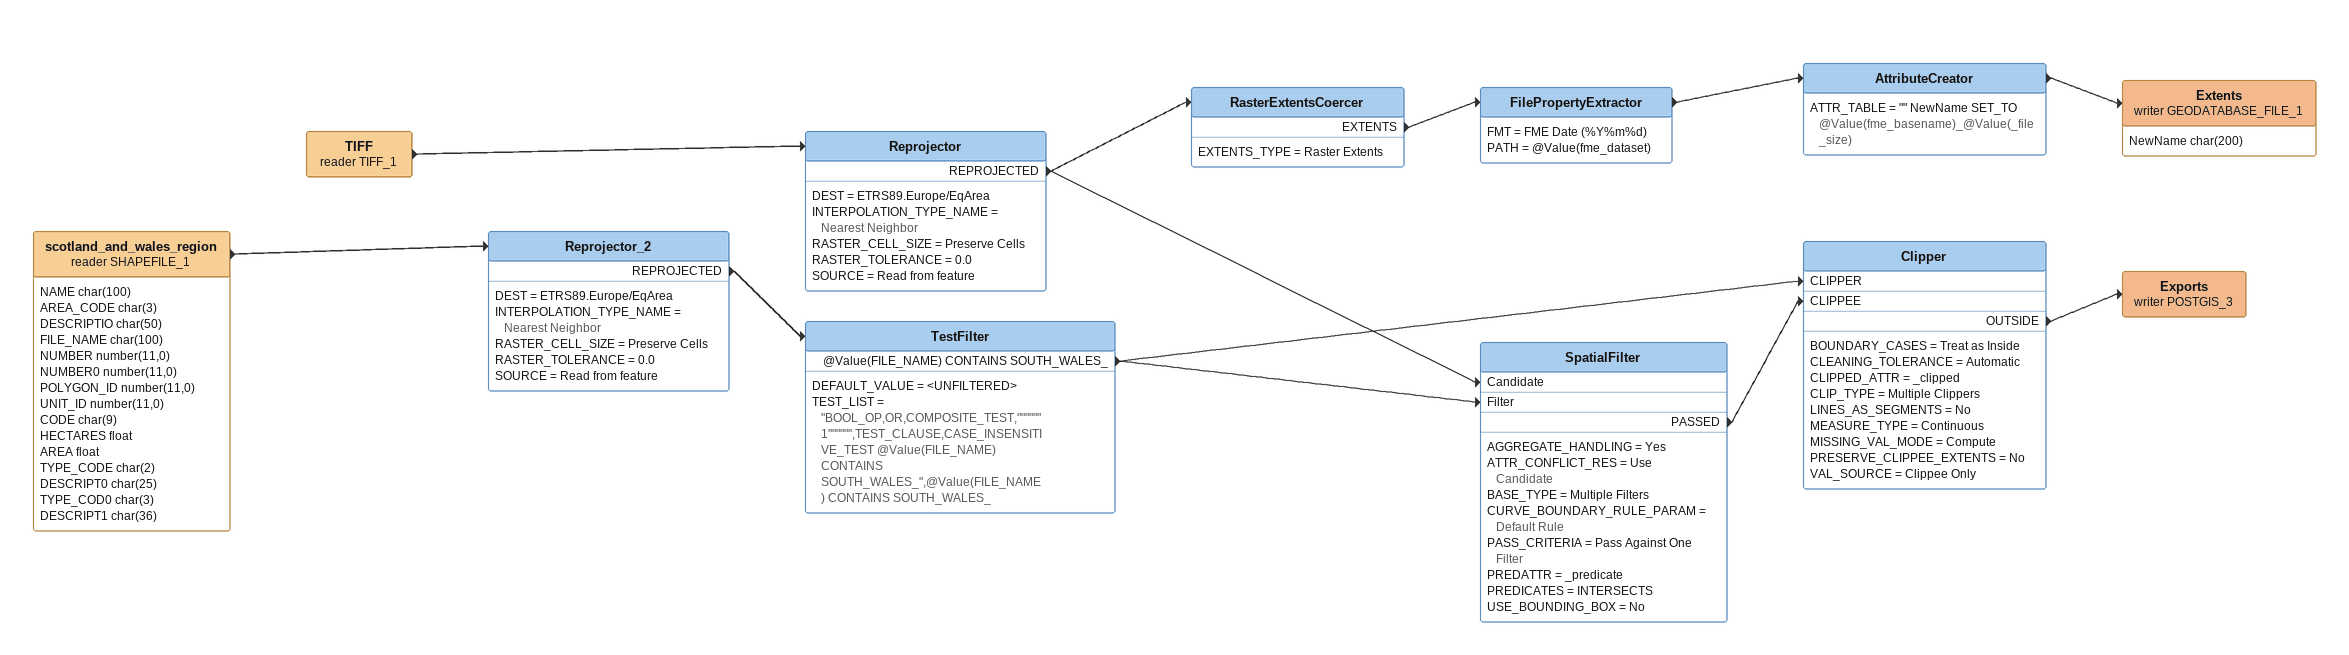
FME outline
scotland_and_wales_region (reader SHAPEFILE_1)
    attributes: NAME char(100), AREA_CODE char(3), DESCRIPTIO char(50), FILE_NAME char(100), NUMBER number(11,0), NUMBER0 number(11,0), POLYGON_ID number(11,0), UNIT_ID number(11,0), CODE char(9), HECTARES float, AREA float, TYPE_CODE char(2), DESCRIPT0 char(25), TYPE_COD0 char(3), DESCRIPT1 char(36)
    -> Reprojector_2
Reprojector_2
    DEST = ETRS89.Europe/EqArea
    INTERPOLATION_TYPE_NAME = Nearest Neighbor
    RASTER_CELL_SIZE = Preserve Cells
    RASTER_TOLERANCE = 0.0
    SOURCE = Read from feature
    REPROJECTED -> TestFilter
TestFilter
    DEFAULT_VALUE = <UNFILTERED>
    TEST_LIST = "BOOL_OP,OR,COMPOSITE_TEST,""""""1"""""",TEST_CLAUSE,CASE_INSENSITIVE_TEST @Value(FILE_NAME) CONTAINS SOUTH_WALES_",@Value(FILE_NAME) CONTAINS SOUTH_WALES_
    @Value(FILE_NAME) CONTAINS SOUTH_WALES_ -> SpatialFilter [Filter]
    @Value(FILE_NAME) CONTAINS SOUTH_WALES_ -> Clipper [CLIPPER]
TIFF (reader TIFF_1)
    -> Reprojector
Reprojector
    DEST = ETRS89.Europe/EqArea
    INTERPOLATION_TYPE_NAME = Nearest Neighbor
    RASTER_CELL_SIZE = Preserve Cells
    RASTER_TOLERANCE = 0.0
    SOURCE = Read from feature
    REPROJECTED -> RasterExtentsCoercer
    REPROJECTED -> SpatialFilter [Candidate]
RasterExtentsCoercer
    EXTENTS_TYPE = Raster Extents
    EXTENTS -> FilePropertyExtractor
FilePropertyExtractor
    FMT = FME Date (%Y%m%d)
    PATH = @Value(fme_dataset)
    -> AttributeCreator
AttributeCreator
    ATTR_TABLE = "" NewName SET_TO @Value(fme_basename)_@Value(_file_size)
    -> Extents (writer GEODATABASE_FILE_1)
Extents (writer GEODATABASE_FILE_1)
    attributes: NewName char(200)
SpatialFilter
    AGGREGATE_HANDLING = Yes
    ATTR_CONFLICT_RES = Use Candidate
    BASE_TYPE = Multiple Filters
    CURVE_BOUNDARY_RULE_PARAM = Default Rule
    PASS_CRITERIA = Pass Against One Filter
    PREDATTR = _predicate
    PREDICATES = INTERSECTS
    USE_BOUNDING_BOX = No
    PASSED -> Clipper [CLIPPEE]
Clipper
    BOUNDARY_CASES = Treat as Inside
    CLEANING_TOLERANCE = Automatic
    CLIPPED_ATTR = _clipped
    CLIP_TYPE = Multiple Clippers
    LINES_AS_SEGMENTS = No
    MEASURE_TYPE = Continuous
    MISSING_VAL_MODE = Compute
    PRESERVE_CLIPPEE_EXTENTS = No
    VAL_SOURCE = Clippee Only
    OUTSIDE -> Exports (writer POSTGIS_3)
Exports (writer POSTGIS_3)
